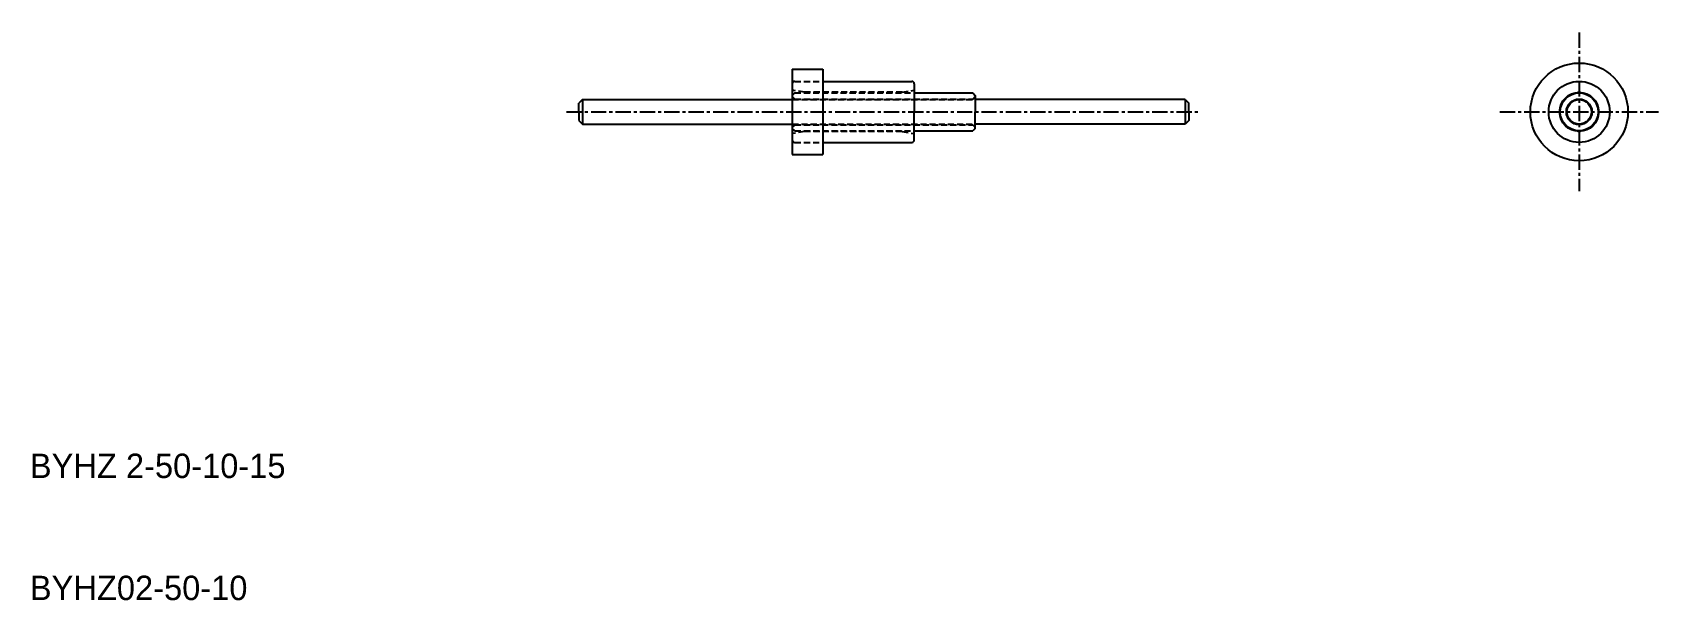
# Model space of a CAD drawing. Extents: x 10 to 144, y 96 to 142.
import ezdxf

# ---------------------------------------------------------------- set-up
doc = ezdxf.new("R2010")
doc.units = 0
doc.linetypes.add('CENTER', pattern=[2, 1.25, -0.25, 0.25, -0.25])
doc.linetypes.add('DASHED', pattern=[0.75, 0.5, -0.25])
doc.layers.get('0').update_dxf_attribs({"linetype": 'CONTINUOUS'})
doc.layers.add('CENTER', color=1, linetype='CENTER')

msp = doc.modelspace()

# ---------------------------------------------------------------- linework, layer by layer
at = {"color": 7, "linetype": 'CONTINUOUS'}
for p, q in [((72.5, 139.42), (75, 139.42)), ((72.5, 139.42), (72.5, 132.42)), ((75, 139.42), (75, 132.42)), ((75, 138.42), (82.3, 138.42)), ((82.5, 138.22), (82.5, 135.92)), ((82.5, 137.47), (87.3, 137.47)), ((87.3, 137.47), (87.5, 137.27)), ((55.3, 136.92), (55, 136.62)), ((55, 135.92), (55, 136.62)), ((55.3, 136.92), (55.3, 134.92)), ((55.3, 136.92), (72.5, 136.92)), ((87.5, 137.27), (87.5, 135.92)), ((104.7, 136.92), (87.5, 136.92)), ((104.7, 136.92), (105, 136.62)), ((104.7, 136.92), (104.7, 134.92)), ((105, 135.92), (105, 136.62)), ((55, 135.92), (55, 135.22)), ((55, 135.22), (55.3, 134.92)), ((55.3, 134.92), (72.5, 134.92)), ((82.5, 133.62), (82.5, 135.92)), ((87.5, 134.57), (87.5, 135.92)), ((104.7, 134.92), (87.5, 134.92)), ((105, 135.22), (104.7, 134.92)), ((105, 135.92), (105, 135.22)), ((75, 133.42), (82.3, 133.42)), ((82.5, 134.37), (87.3, 134.37)), ((87.5, 134.57), (87.3, 134.37)), ((72.5, 132.42), (75, 132.42))]:
    msp.add_line(p, q, dxfattribs=at)
at = {"color": 3, "linetype": 'DASHED'}
for p, q in [((73.5, 137.52), (72.5, 137.69)), ((72.7, 137.47), (72.5, 137.27)), ((72.7, 138.42), (75, 138.42)), ((72.7, 137.47), (82.5, 137.47)), ((81.5, 137.52), (73.5, 137.52)), ((81.5, 137.52), (82.5, 137.69)), ((72.7, 136.97), (72.5, 137.17)), ((72.5, 136.92), (87.5, 136.92)), ((72.7, 136.97), (87.3, 136.97)), ((87.3, 136.97), (87.5, 137.17)), ((72.5, 134.92), (87.5, 134.92)), ((72.7, 134.87), (72.5, 134.67)), ((72.7, 134.87), (87.3, 134.87)), ((87.3, 134.87), (87.5, 134.67)), ((72.7, 134.37), (72.5, 134.57)), ((73.5, 134.32), (72.5, 134.14)), ((72.7, 134.37), (82.5, 134.37)), ((72.7, 133.42), (75, 133.42)), ((81.5, 134.32), (73.5, 134.32)), ((81.5, 134.32), (82.5, 134.14))]:
    msp.add_line(p, q, dxfattribs=at)
at = {"color": 7, "linetype": 'CONTINUOUS'}
for radius in [4, 2.5, 1.6, 1.55, 1.05, 1]:
    msp.add_circle((137, 135.92), radius, dxfattribs=at)
at = {"color": 3, "linetype": 'DASHED'}
for centre, start, end in [((72.7, 138.22), 90, 180), ((72.7, 133.62), 180, 270)]:
    msp.add_arc(centre, 0.2, start, end, dxfattribs=at)
at = {"color": 7, "linetype": 'CONTINUOUS'}
for centre, radius, start, end in [((82.3, 138.22), 0.2, 0, 90), ((137, 137.22), 0.3, 52.9469, 127.0531), ((135.87, 136.57), 0.3, 112.9469, 187.0531), ((135.87, 136.57), 0.3, 300.2952, 359.7048), ((137, 137.22), 0.3, 240.2952, 299.7048), ((138.13, 136.57), 0.3, 180.2952, 239.7048), ((138.13, 136.57), 0.3, 352.9469, 67.0531), ((135.87, 135.27), 0.3, 172.9469, 247.0531), ((135.87, 135.27), 0.3, 0.2952, 59.7048), ((137, 134.62), 0.3, 60.2952, 119.7048), ((138.13, 135.27), 0.3, 120.2952, 179.7048), ((138.13, 135.27), 0.3, 292.9469, 7.0531), ((82.3, 133.62), 0.2, 270, 0), ((137, 134.62), 0.3, 232.9469, 307.0531)]:
    msp.add_arc(centre, radius, start, end, dxfattribs=at)
at = {"layer": 'CENTER', "color": 1, "linetype": 'CENTER'}
for p, q in [((137, 142.42), (137, 129.42)), ((54, 135.92), (106, 135.92)), ((130.5, 135.92), (143.5, 135.92))]:
    msp.add_line(p, q, dxfattribs=at)

# ---------------------------------------------------------------- texts
at = {"color": 7, "linetype": 'CONTINUOUS'}
for s, p in [('BYHZ 2-50-10-15', (10, 105.92)), ('BYHZ02-50-10', (10, 95.92))]:
    msp.add_text(s, height=2, dxfattribs=at).set_placement(p)

doc.saveas('drawing.dxf')
